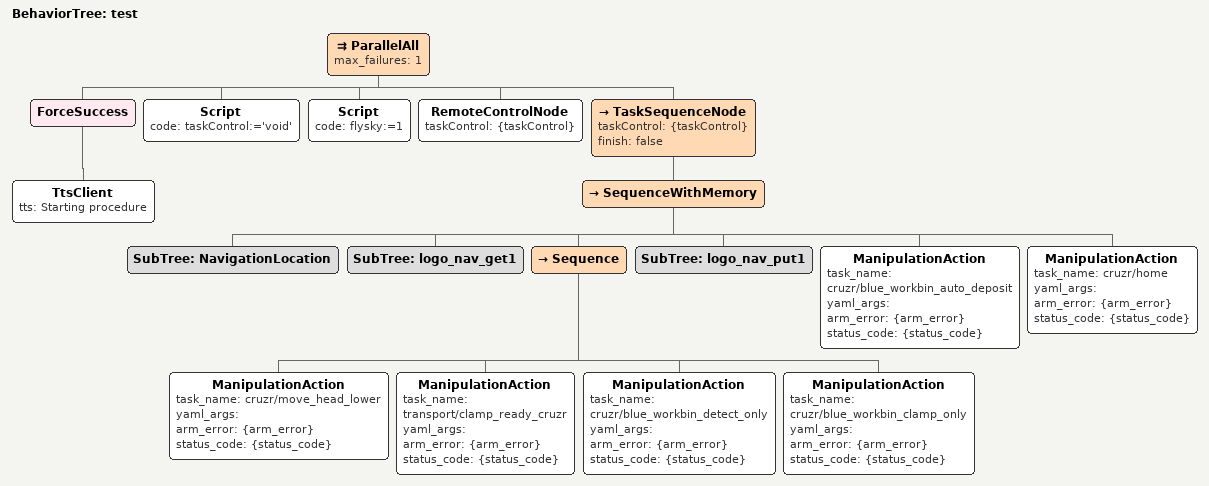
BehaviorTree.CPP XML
<?xml version="1.0" encoding="UTF-8"?>
<root BTCPP_format="4"
      main_tree_to_execute="test">

  <!-- Pulls in the navigation subtrees used below: NavigationLocation, logo_nav_get1, logo_nav_put1. -->
  <include path="subtrees/Navigation/nav_min.xml"/>

  <BehaviorTree ID="test">

    <!-- SAFETY WRAPPER: runs the mission and the remote-control watchdog concurrently.
         max_failures="1" => the whole routine fails if any branch fails. -->
    <ParallelAll max_failures="1">

      <!-- Spoken start notice. ForceSuccess so a TTS error never aborts the mission. -->
      <ForceSuccess>
        <TtsClient tts="Starting procedure"/>
      </ForceSuccess>

      <!-- Init blackboard: taskControl = control channel; flysky = enable the RC remote. -->
      <Script code="taskControl:=&apos;void&apos;"/>
      <Script code="flysky:=1"/>

      <RemoteControlNode taskControl="{taskControl}"/>
      <TaskSequenceNode taskControl="{taskControl}"
                        finish="false">

        <!-- MISSION. SequenceWithMemory runs steps in order and remembers completed ones,
             so it can resume after a pause without repeating finished steps. -->
        <SequenceWithMemory>

          <!-- 1) Relocalize on the map before moving. -->
          <SubTree ID="NavigationLocation"/>

          <!-- 2) Navigate to the pickup waypoint 'get1'. -->
          <SubTree ID="logo_nav_get1"/>

          <!-- 3) GRASP (self-adjusting). Runs once, no retry (matches the ROSA routine). -->
          <Sequence>
            <!-- Lower the head so the camera sees the box. -->
            <ManipulationAction task_name="cruzr/move_head_lower"
                                yaml_args=""
                                arm_error="{arm_error}"
                                status_code="{status_code}"/>
            <!-- Move both arms/clamps to the pre-grasp ready pose. -->
            <ManipulationAction task_name="transport/clamp_ready_cruzr"
                                yaml_args=""
                                arm_error="{arm_error}"
                                status_code="{status_code}"/>
            <!-- Perception pre-check: confirm the box is detected before moving the arms. -->
            <ManipulationAction task_name="cruzr/blue_workbin_detect_only"
                                yaml_args=""
                                arm_error="{arm_error}"
                                status_code="{status_code}"/>
            <!-- Clamp + lift. Self-adjusts to the box height via whole-body IK + force control. -->
            <ManipulationAction task_name="cruzr/blue_workbin_clamp_only"
                                yaml_args=""
                                arm_error="{arm_error}"
                                status_code="{status_code}"/>
          </Sequence>

          <!-- 4) Navigate to the deposit waypoint 'put1' (box held). -->
          <SubTree ID="logo_nav_put1"/>

          <!-- 5) Deposit: lower to table contact and open the clamps. -->
          <ManipulationAction task_name="cruzr/blue_workbin_auto_deposit"
                              yaml_args=""
                              arm_error="{arm_error}"
                              status_code="{status_code}"/>

          <!-- 6) Return arms/body to the rest (home) posture. -->
          <ManipulationAction task_name="cruzr/home"
                              yaml_args=""
                              arm_error="{arm_error}"
                              status_code="{status_code}"/>

        </SequenceWithMemory>
      </TaskSequenceNode>
    </ParallelAll>
  </BehaviorTree>

  <!-- Node models (editor metadata for Groot2). Navigation node models live in nav_min.xml. -->

</root>
